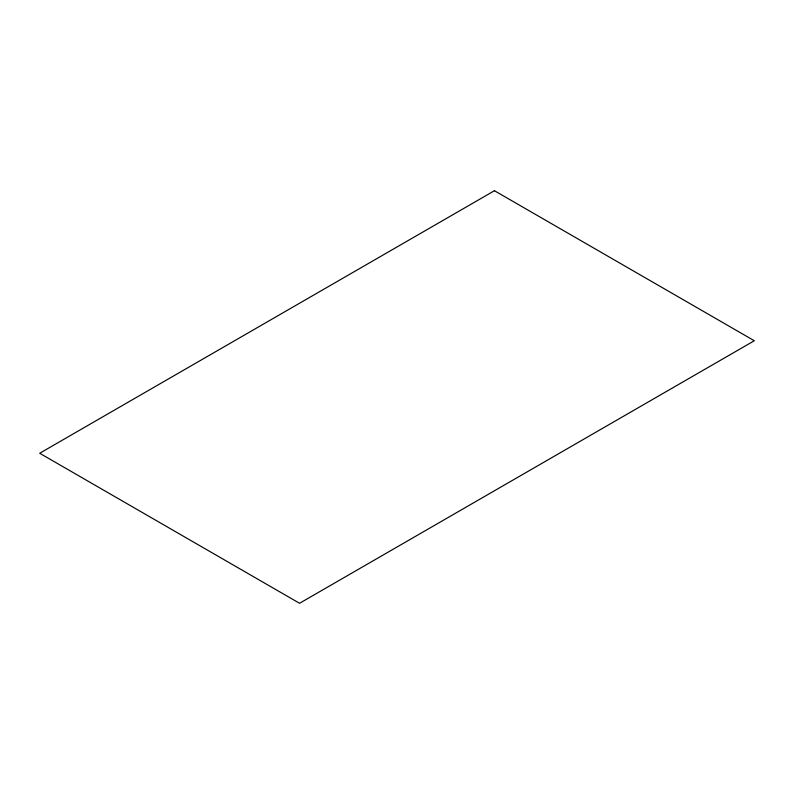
<?xml version="1.0" encoding="UTF-8"?>
<svg xmlns="http://www.w3.org/2000/svg" width="794" height="794" viewBox="0 0 794 794"><rect width="100%" height="100%" fill="white"/><g stroke="black" fill="none" stroke-linecap="round" stroke-linejoin="round"><path stroke-width="1.19" d="M494.444 190.719L39.7 453.255L299.556 603.281L754.3 340.745L494.444 190.719"/></g></svg>
